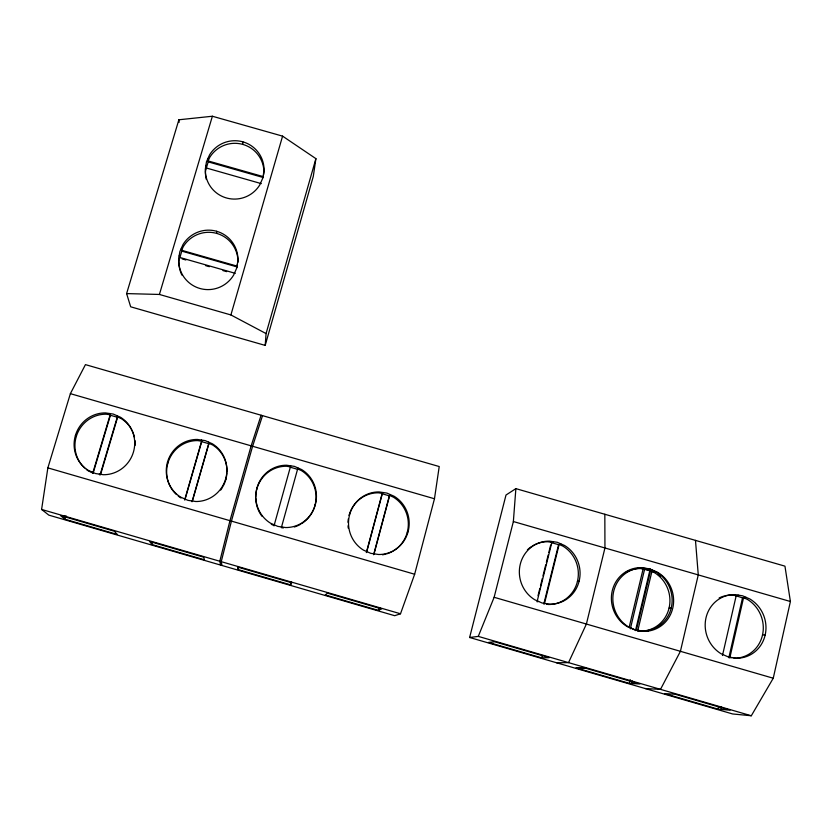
<?xml version="1.0" encoding="UTF-8"?>
<svg xmlns="http://www.w3.org/2000/svg" width="832" height="832" viewBox="0 0 832 832"><rect width="100%" height="100%" fill="white"/><g stroke="black" fill="none" stroke-linecap="round" stroke-linejoin="round"><path stroke-width="1.25" d="M242.861 144.425L242.871 141.846M265.2 345.405L266.074 333.58L315.9 158.642L282.578 136.136L212.378 116.241L178.88 119.777L126.61 293.592L130.676 306.8L265.2 345.405L313.3 176.363L315.9 158.642M469.622 637.489L478.275 636.386L494.135 597.293L513.365 521.539L515.871 488.634L784.95 566.155L790.4 601.505L773.25 678.226L751.306 715.759L732.628 713.96L469.622 637.489L506.002 495.03L515.871 488.634M256.901 488.769L256.984 487.864A31.169 30.326 -85.4 0 1 286.634 465.234L294.445 466.388L301.683 469.581A31.169 30.326 -85.4 0 1 315.286 504.806L314.933 505.554M434.47 498.763L439.223 466.544L85.446 364.624L70.377 393.661L47.861 467.875L41.6 509.444L48.828 515.133L394.701 615.701L400.504 613.777L414.648 574.236L434.47 498.763L70.377 393.661M263.63 174.689L263.921 172.754A29.266 29.016 -20.4 0 0 209.737 157.362L208.135 160.95L263.328 176.634L263.286 177.528L208.198 161.866L207.979 158.444M746.138 597.366L742.529 597.854L728.853 657.686L732.389 657.613M718.026 709.124L730.028 710.195L675.178 694.252L664.529 693.576L718.026 709.124L718.588 706.68M729.862 657.665L743.558 597.719L747.365 599.383A31.866 30.014 69.1 0 1 762.486 635.128A31.866 30.014 69.1 0 1 733.938 658.268M720.97 709.394L721.531 706.93M722.478 655.522L736.216 595.598L732.16 594.994A31.866 30.014 69.1 0 0 725.473 595.712M274.248 524.826L274.082 525.554L271.274 524.306M635.492 630.594L649.719 571.022L652.59 570.346M636.251 630.531L650.489 570.835L654.274 572.499A31.658 30.066 71.6 0 1 669.063 608.098A31.658 30.066 71.6 0 1 640.318 631.134L637.26 630.677M630.25 679.702L629.377 683.353L639.86 683.987L584.449 667.878L576.035 667.846L630.084 683.561M631.779 683.457L632.362 681.002M629.19 627.151L643.167 568.724M630.354 628.826L644.634 569.15L646.703 568.651M290.67 465.826L290.326 467.22L297.544 469.31L297.939 467.927M541.694 657.862L549.234 657.644L494.707 641.784L488.498 642.398L541.694 657.862L542.298 655.429M538.023 595.722L539.874 588.307M540.498 585.832L542.339 578.417M542.963 575.952L545.73 564.834M546.354 562.359L548.194 554.944M548.818 552.479L550.659 545.064M543.806 604.022L558.563 544.69L560.789 543.837M544.388 603.897L559.156 544.461L562.931 546.125A31.46 30.118 75.1 0 1 577.398 581.568A31.46 30.118 75.1 0 1 548.444 604.5L546.416 604.198M378.217 610.324L381.649 608.92L327.413 593.154L325.302 594.942L378.217 610.324L378.851 607.922M379.059 609.981L379.704 607.558M373.62 554.705L389.355 495.851L390.406 494.634M366.34 552.594L382.106 493.761L383.115 492.523M366.59 552.365L382.398 493.407L378.373 492.814A31.138 30.181 85.6 0 0 349.066 515.434L349.617 514.665A31.294 30.337 85.6 0 1 379.08 491.93L386.901 493.085L394.17 496.288A31.294 30.337 85.6 0 1 408.106 531.658A31.294 30.337 85.6 0 1 378.643 554.507L370.77 553.342L363.449 550.108A31.294 30.337 85.6 0 1 349.606 514.727M290.545 584.834L291.782 582.795L237.702 567.07L237.796 569.494L290.545 584.834L291.512 581.922M274.019 525.814L290.42 466.846L286.406 466.253A31.013 30.17 -85.4 0 0 255.726 496.777M237.775 568.901L238.451 566.498M237.796 569.494L238.462 567.102M266.074 333.58L230.901 314.943L282.578 136.136M184.87 500.001L201.687 441.646L201.406 440.045M192.005 501.758L208.822 443.279L212.534 444.912A30.93 30.118 -75.3 0 1 226.97 471.775M192.462 500.854L208.884 443.726L208.655 442.135M151.913 544.534L149.687 541.486L203.601 557.159L204.516 559.822L151.913 544.534L152.61 542.142M100.662 474.219L117.593 417.331L116.73 415.594M126.61 293.592L159.411 294.455L212.378 116.241M90.012 471.765L92.789 473.002L110.178 414.783L106.174 414.19A30.909 30.004 -65.6 0 0 77.22 433.836A30.909 30.004 -65.6 0 0 84.594 467.948M93.07 473.366L110.417 415.262L109.512 413.504M63.825 518.326L64.532 515.944M64.896 519.23L60.507 515.559L114.265 531.19L117.354 534.477L64.896 519.23L65.967 515.663M261.113 415.23L251.15 445.848L229.965 520.686L219.804 561.257L220.584 565.074M262.527 415.636L252.606 446.264L231.431 521.102L221.239 561.673L221.967 565.479M181.376 248.217L181.792 251.118L179.691 258.211L179.254 255.351M208.198 161.866L206.138 168.823L205.899 165.454M374.566 553.904L373.89 554.476L389.657 495.508L393.39 497.151A31.138 30.181 85.6 0 1 393.099 551.065M407.274 532.272L408.117 531.586M553.457 541.715L551.283 542.589L558.563 544.69M577.408 581.506L579.145 581.069A31.626 30.274 75 0 0 564.585 545.501L557.242 542.277L549.401 541.122A31.626 30.274 75 0 0 520.302 564.117A31.626 30.274 75 0 0 534.758 599.758L542.131 603.013L550.025 604.188A31.626 30.274 75 0 0 579.124 581.131M538.574 601.442L537.046 601.775L551.866 542.36L547.83 541.757A31.46 30.118 75.1 0 0 532.802 545.75M735.207 595.743L738.764 595.234M669.084 608.026L671.289 607.724A31.824 30.222 71.5 0 0 656.396 572.021L649.033 568.786L641.17 567.622A31.824 30.222 71.5 0 0 612.269 590.72A31.824 30.222 71.5 0 0 627.058 626.506L634.462 629.772L642.377 630.947A31.824 30.222 71.5 0 0 671.268 607.797M639.766 630.77L637.718 630.958L651.945 571.262L654.794 572.51M762.497 635.055L765.19 634.899A32.032 30.16 69 0 0 749.965 599.04L742.56 595.795L734.687 594.63A32.032 30.16 69 0 0 705.994 617.843A32.032 30.16 69 0 0 721.126 653.775L728.562 657.051L736.486 658.226A32.032 30.16 69 0 0 765.18 634.962M556.577 662.771L568.526 662.626L586.394 624.042L604.947 547.966L604.833 514.259M576.742 668.044L585.166 668.086M645.174 688.532L660.504 689.364L680.42 651.31L698.266 574.912L695.479 540.374M110.417 415.262L117.593 417.331M201.687 441.646L208.884 443.726M382.106 493.761L389.355 495.851M639.132 568.131L642.158 568.578M644.634 569.15L640.588 568.547A31.658 30.066 71.6 0 0 633.89 569.254M643.812 569.348L647.577 569.91M283.379 527.956L281.351 527.654L297.658 468.936L301.382 470.579A31.013 30.17 -85.4 0 1 301.558 523.682M736.466 595.93L742.529 597.854M261.3 183.622L206.076 167.918L205.462 171.798A29.266 29.016 -20.4 0 0 206.274 179.338M237.359 266.209L181.667 250.297L183.29 246.636A29.702 29.422 -52.1 0 1 237.973 262.257M181.792 251.118L237.37 267.01L237.349 264.212M235.3 273.333L179.566 257.4L178.932 261.352A29.702 29.422 -52.1 0 0 179.733 269.038M182.156 258.918L185.869 259.979M205.639 265.637L209.352 266.698M222.945 270.587L226.658 271.648M159.411 294.455L230.901 314.943M513.365 521.539L790.4 601.505M47.861 467.875L414.648 574.236M494.135 597.293L773.25 678.226M41.6 509.444L400.504 613.777M478.275 636.386L751.306 715.759M646.183 569.473L649.938 570.939M92.03 472.014L92.789 473.002M99.299 474.115L100.027 475.093L117.364 416.863L121.056 418.496A30.909 30.004 -65.6 0 1 131.706 429.853M75.431 435.406A31.065 30.16 -65.5 0 0 88.296 470.361L95.514 473.554L103.345 474.718A31.065 30.16 -65.5 0 0 133.401 452.182A31.065 30.16 -65.5 0 0 120.453 417.238L113.266 414.066L105.487 412.911A31.065 30.16 -65.5 0 0 75.431 435.406L76.284 436.509M167.513 462.051A31.086 30.264 -75.2 0 0 180.71 497.141L187.959 500.354L195.811 501.519A31.086 30.264 -75.2 0 0 225.659 478.868A31.086 30.264 -75.2 0 0 212.378 443.789L205.171 440.606L197.371 439.452A31.086 30.264 -75.2 0 0 167.513 462.051L167.908 463.018M184.465 498.805L184.756 499.658L201.604 441.199L197.6 440.596A30.93 30.118 -75.3 0 0 168.823 460.335A30.93 30.118 -75.3 0 0 176.498 494.593M178.88 119.777L179.161 122.314M225.68 478.806L225.763 479.762M216.653 231.265L216.778 233.428M719.16 597.969A31.866 30.014 69.1 0 1 724.391 595.982M527.394 549.848A31.46 30.118 75.1 0 1 531.846 546.343M648.523 630.833A31.658 30.066 71.6 0 1 645.174 631.394M625.591 572.562A31.658 30.066 71.6 0 1 632.809 569.525M657.665 574.194A31.658 30.066 71.6 0 1 660.41 576.368M315.286 504.806A31.169 30.326 -85.4 0 1 285.626 527.55L277.763 526.386L270.483 523.162A31.169 30.326 -85.4 0 1 256.963 487.926M300.591 524.264A31.013 30.17 -85.4 0 1 294.33 526.989M261.945 516.235A31.013 30.17 -85.4 0 1 255.715 497.931M348.254 528.122A31.138 30.181 85.6 0 1 348.026 525.793M347.994 522.319A31.138 30.181 85.6 0 1 348.348 518.835M392.111 551.616A31.138 30.181 85.6 0 1 386.859 553.8M385.778 554.112A31.138 30.181 85.6 0 1 382.45 554.788M132.205 430.851A30.909 30.004 -65.6 0 1 134.472 437.289M135.054 440.658A30.909 30.004 -65.6 0 1 135.242 445.245M89.076 471.359A30.909 30.004 -65.6 0 1 86.31 469.425M226.918 472.919A30.93 30.118 -75.3 0 1 223.142 486.179M222.581 487.178A30.93 30.118 -75.3 0 1 220.657 490.058M181.022 498.004A30.93 30.118 -75.3 0 1 178.235 496.07M181.906 275.101A29.702 29.422 -52.1 0 1 180.055 270.275M264.035 170.31L262.891 177.85L259.813 184.85A29.411 29.162 -19.8 0 1 205.286 169.343L206.471 161.814L209.581 154.835A29.411 29.162 -19.8 0 1 264.035 170.31M237.952 260.239L236.777 267.925L233.657 275.059A29.848 29.567 -51.5 0 1 178.62 259.324L179.847 251.649L183.009 244.535A29.848 29.567 -51.5 0 1 237.952 260.239M650.499 569.213L642.637 568.048A31.824 30.222 71.5 0 0 613.735 591.146A31.824 30.222 71.5 0 0 628.534 626.943L635.95 630.198L643.854 631.374A31.824 30.222 71.5 0 0 672.745 608.223A31.824 30.222 71.5 0 0 657.873 572.447L650.499 569.213"/></g></svg>
